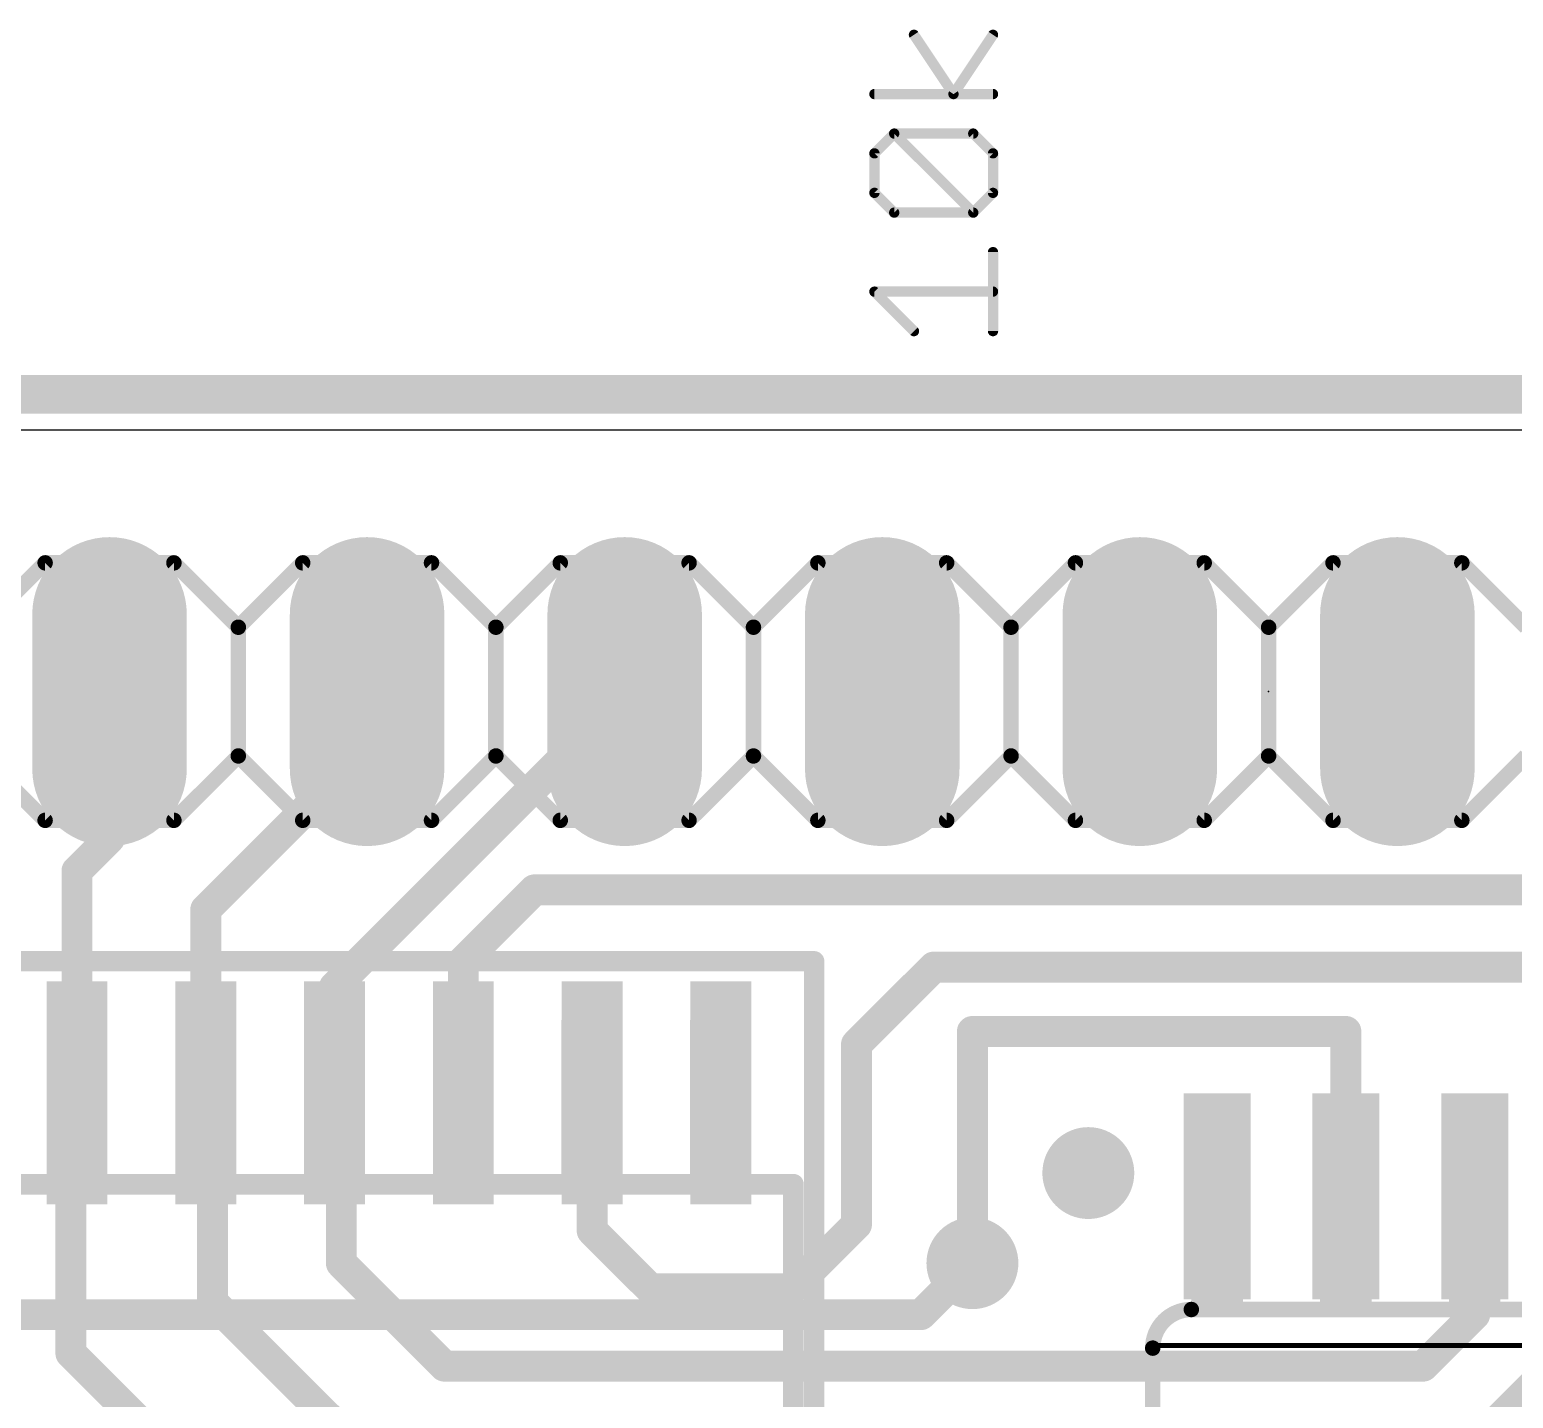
# Model space of a CAD drawing. Extents: x -4.4 to 50.7, y -2.2 to 26.3.
# Drawn here: x 10.9 to 25.53, y 12.76 to 26.27 of the extents above; entities that cross this region are included whole.
import ezdxf

# ---------------------------------------------------------------- set-up
doc = ezdxf.new("R2010")
doc.units = 0
for name, color, linetype in [('1', 12, 'CONTINUOUS'), ('16', 132, 'CONTINUOUS'), ('17', 110, 'CONTINUOUS'), ('18', 110, 'CONTINUOUS'), ('20', 53, 'CONTINUOUS'), ('21', 253, 'CONTINUOUS'), ('23', 53, 'CONTINUOUS'), ('27', 253, 'CONTINUOUS'), ('39', 12, 'CONTINUOUS'), ('51', 253, 'CONTINUOUS')]:
    doc.layers.add(name, color=color, linetype=linetype)

# ---------------------------------------------------------------- blocks, each defined once
blk = doc.blocks.new('RECT')
blk.add_solid([(-0.5, -0.5), (0.5, -0.5), (-0.5, 0.5), (0.5, 0.5)])
blk = doc.blocks.new('LONGP100')
at = {"const_width": 1}
blk.add_lwpolyline([(-0.5, 0), (0.5, 0)], dxfattribs=at)
at = {"const_width": 0.5}
for points in [[(-0.5, 0.25, 1), (-0.5, -0.25)], [(0.5, -0.25, 1), (0.5, 0.25)]]:
    blk.add_lwpolyline(points, format="xyb", dxfattribs=at)
blk = doc.blocks.new('ROUNDV')
at = {"const_width": 0.5}
blk.add_lwpolyline([(0, -0.25, 1), (0, 0.25, 1), (0, -0.25)], format="xyb", dxfattribs=at)

msp = doc.modelspace()

# ---------------------------------------------------------------- linework, layer by layer
at = {"layer": '1'}
for points, const_width in [([(50.165, 22.733), (-1.397, 22.733)], 0.254), ([(11.557, 19.685), (11.6078, 19.7358)], 0.3048), ([(11.684, 19.558), (11.557, 19.685)], 0.3048), ([(11.6078, 19.7358), (11.684, 19.7358)], 0.3048), ([(13.903, 16.824), (16.764, 19.685)], 0.3048), ([(13.97, 19.558), (14.1478, 19.7358)], 0.3048), ([(14.1478, 19.7358), (14.224, 19.7358)], 0.3048), ([(16.764, 19.685), (16.764, 19.7358)], 0.3048), ([(11.684, 18.288), (11.684, 19.558)], 0.3048), ([(13.97, 18.923), (13.97, 19.558)], 0.3048), ([(12.633, 17.586), (13.97, 18.923)], 0.3048), ([(11.363, 17.967), (11.684, 18.288)], 0.3048), ([(11.363, 15.776), (11.363, 17.967)], 0.3048), ([(15.173, 17.078), (15.875, 17.78)], 0.3048), ([(15.875, 17.78), (28.829, 17.78)], 0.3048), ([(12.633, 15.776), (12.633, 17.586)], 0.3048), ([(15.173, 15.776), (15.173, 17.078)], 0.3048), ([(19.05, 16.256), (19.812, 17.018)], 0.3048), ([(19.812, 17.018), (31.496, 17.018)], 0.3048), ([(13.903, 15.776), (13.903, 16.824)], 0.3048), ([(20.193, 16.383), (23.876, 16.383)], 0.3048), ([(20.193, 14.097), (20.193, 16.383)], 0.3048), ([(23.876, 16.383), (23.876, 14.7574)], 0.3048), ([(19.05, 14.478), (19.05, 16.256)], 0.3048), ([(11.363, 15.554), (11.363, 15.776)], 0.3048), ([(12.633, 15.688), (12.633, 15.776)], 0.3048), ([(12.7, 15.621), (12.633, 15.688)], 0.3048), ([(13.843, 15.748), (13.871, 15.776)], 0.3048), ([(13.97, 15.621), (13.843, 15.748)], 0.3048), ([(13.871, 15.776), (13.903, 15.776)], 0.3048), ([(16.443, 14.418), (16.443, 15.776)], 0.3048), ([(11.303, 15.494), (11.363, 15.554)], 0.3048), ([(12.7, 13.716), (12.7, 15.621)], 0.3048), ([(13.97, 14.097), (13.97, 15.621)], 0.3048), ([(11.303, 13.208), (11.303, 15.494)], 0.3048), ([(25.146, 13.589), (25.146, 14.7574)], 0.3048), ([(17.018, 13.843), (16.443, 14.418)], 0.3048), ([(18.415, 13.843), (19.05, 14.478)], 0.3048), ([(14.986, 13.081), (13.97, 14.097)], 0.3048), ([(17.018, 13.843), (18.415, 13.843)], 0.3048), ([(13.97, 12.446), (12.7, 13.716)], 0.3048), ([(24.638, 13.081), (25.146, 13.589)], 0.3048), ([(25.273, 12.446), (26.416, 13.589)], 0.3048), ([(12.7, 11.811), (11.303, 13.208)], 0.3048), ([(14.986, 13.081), (24.638, 13.081)], 0.3048)]:
    msp.add_lwpolyline(points, dxfattribs=dict(at, const_width=const_width))
at = {"layer": '1', "const_width": 0.1524}
for points in [[(11.6109, 19.7389, 1), (11.5031, 19.6311)], [(11.5031, 19.7389, 1), (11.6109, 19.6311)], [(11.6078, 19.812, 1), (11.6078, 19.6596)], [(11.6617, 19.6819, 1), (11.5539, 19.7897)], [(11.684, 19.6596, 1), (11.684, 19.812)], [(14.1478, 19.812, 1), (14.1478, 19.6596)], [(14.2017, 19.6819, 1), (14.0939, 19.7897)], [(14.224, 19.6596, 1), (14.224, 19.812)], [(16.8402, 19.7358, 1), (16.6878, 19.7358)], [(16.6878, 19.685, 1), (16.8402, 19.685)], [(16.8179, 19.6311, 1), (16.7101, 19.7389)], [(11.7602, 19.558, 1), (11.6078, 19.558)], [(11.6301, 19.5041, 1), (11.7379, 19.6119)], [(14.0462, 19.558, 1), (13.8938, 19.558)], [(13.9161, 19.6119, 1), (14.0239, 19.5041)], [(14.0239, 18.8691, 1), (13.9161, 18.9769)], [(13.8938, 18.923, 1), (14.0462, 18.923)], [(11.7379, 18.2341, 1), (11.6301, 18.3419)], [(11.6078, 18.288, 1), (11.7602, 18.288)], [(11.4392, 17.967, 1), (11.2868, 17.967)], [(11.3091, 18.0209, 1), (11.4169, 17.9131)], [(15.875, 17.8562, 1), (15.875, 17.7038)], [(15.9289, 17.7261, 1), (15.8211, 17.8339)], [(12.7092, 17.586, 1), (12.5568, 17.586)], [(12.5791, 17.6399, 1), (12.6869, 17.5321)], [(15.2492, 17.078, 1), (15.0968, 17.078)], [(15.1191, 17.1319, 1), (15.2269, 17.0241)], [(19.812, 17.0942, 1), (19.812, 16.9418)], [(19.8659, 16.9641, 1), (19.7581, 17.0719)], [(13.9792, 16.824, 1), (13.8268, 16.824)], [(13.8491, 16.8779, 1), (13.9569, 16.7701)], [(20.193, 16.4592, 1), (20.193, 16.3068)], [(20.2692, 16.383, 1), (20.1168, 16.383)], [(23.9522, 16.383, 1), (23.7998, 16.383)], [(23.876, 16.3068, 1), (23.876, 16.4592)], [(19.1262, 16.256, 1), (18.9738, 16.256)], [(18.9961, 16.3099, 1), (19.1039, 16.2021)], [(11.4392, 15.776, 1), (11.2868, 15.776)], [(11.2868, 15.776, 1), (11.4392, 15.776)], [(12.7092, 15.776, 1), (12.5568, 15.776)], [(12.5568, 15.776, 1), (12.7092, 15.776)], [(12.6869, 15.7419, 1), (12.5791, 15.6341)], [(13.8969, 15.8019, 1), (13.7891, 15.6941)], [(13.7891, 15.8019, 1), (13.8969, 15.6941)], [(13.871, 15.8522, 1), (13.871, 15.6998)], [(13.9249, 15.7221, 1), (13.8171, 15.8299)], [(13.8268, 15.776, 1), (13.9792, 15.776)], [(13.903, 15.6998, 1), (13.903, 15.8522)], [(15.0968, 15.776, 1), (15.2492, 15.776)], [(16.5192, 15.776, 1), (16.3668, 15.776)], [(11.4169, 15.5001, 1), (11.3091, 15.6079)], [(12.5568, 15.688, 1), (12.7092, 15.688)], [(12.7762, 15.621, 1), (12.6238, 15.621)], [(12.6461, 15.5671, 1), (12.7539, 15.6749)], [(14.0462, 15.621, 1), (13.8938, 15.621)], [(13.9161, 15.5671, 1), (14.0239, 15.6749)], [(11.3792, 15.494, 1), (11.2268, 15.494)], [(11.2491, 15.5479, 1), (11.3569, 15.4401)], [(11.2868, 15.554, 1), (11.4392, 15.554)], [(23.7998, 14.7574, 1), (23.9522, 14.7574)], [(25.2222, 14.7574, 1), (25.0698, 14.7574)], [(19.1039, 14.4241, 1), (18.9961, 14.5319)], [(16.4969, 14.4719, 1), (16.3891, 14.3641)], [(16.3668, 14.418, 1), (16.5192, 14.418)], [(18.9738, 14.478, 1), (19.1262, 14.478)], [(14.0239, 14.1509, 1), (13.9161, 14.0431)], [(13.8938, 14.097, 1), (14.0462, 14.097)], [(20.1168, 14.097, 1), (20.2692, 14.097)], [(17.018, 13.9192, 1), (17.018, 13.7668)], [(16.9641, 13.7891, 1), (17.0719, 13.8969)], [(18.3611, 13.8969, 1), (18.4689, 13.7891)], [(18.415, 13.7668, 1), (18.415, 13.9192)], [(12.7539, 13.7699, 1), (12.6461, 13.6621)], [(12.6238, 13.716, 1), (12.7762, 13.716)], [(25.0698, 13.589, 1), (25.2222, 13.589)], [(25.1999, 13.5351, 1), (25.0921, 13.6429)], [(11.3569, 13.2619, 1), (11.2491, 13.1541)], [(11.2268, 13.208, 1), (11.3792, 13.208)], [(14.986, 13.1572, 1), (14.986, 13.0048)], [(14.9321, 13.0271, 1), (15.0399, 13.1349)], [(24.5841, 13.1349, 1), (24.6919, 13.0271)], [(24.638, 13.0048, 1), (24.638, 13.1572)]]:
    msp.add_lwpolyline(points, format="xyb", dxfattribs=at)
at = {"layer": '16'}
for points, const_width in [([(50.292, 22.606), (-0.635, 22.606)], 0.254), ([(19.685, 13.589), (20.193, 14.097)], 0.3048), ([(8.763, 13.589), (19.685, 13.589)], 0.3048)]:
    msp.add_lwpolyline(points, dxfattribs=dict(at, const_width=const_width))
at = {"layer": '16', "const_width": 0.1524}
for points in [[(20.2469, 14.0431, 1), (20.1391, 14.1509)], [(19.6311, 13.6429, 1), (19.7389, 13.5351)], [(19.685, 13.5128, 1), (19.685, 13.6652)]]:
    msp.add_lwpolyline(points, format="xyb", dxfattribs=at)
at = {"layer": '20'}
msp.add_line((50.15, 22.314), (0.005, 22.314), dxfattribs=at)
at = {"layer": '21'}
for points, const_width in [([(10.414, 20.3708), (11.049, 21.0058)], 0.1524), ([(11.049, 21.0058), (12.319, 21.0058)], 0.1524), ([(12.954, 20.3708), (12.319, 21.0058)], 0.1524), ([(12.954, 20.3708), (13.589, 21.0058)], 0.1524), ([(13.589, 21.0058), (14.859, 21.0058)], 0.1524), ([(14.859, 21.0058), (15.494, 20.3708)], 0.1524), ([(15.494, 20.3708), (16.129, 21.0058)], 0.1524), ([(16.129, 21.0058), (17.399, 21.0058)], 0.1524), ([(17.399, 21.0058), (18.034, 20.3708)], 0.1524), ([(18.034, 20.3708), (18.669, 21.0058)], 0.1524), ([(18.669, 21.0058), (19.939, 21.0058)], 0.1524), ([(20.574, 20.3708), (19.939, 21.0058)], 0.1524), ([(20.574, 20.3708), (21.209, 21.0058)], 0.1524), ([(21.209, 21.0058), (22.479, 21.0058)], 0.1524), ([(22.479, 21.0058), (23.114, 20.3708)], 0.1524), ([(23.114, 20.3708), (23.749, 21.0058)], 0.1524), ([(23.749, 21.0058), (25.019, 21.0058)], 0.1524), ([(25.019, 21.0058), (25.654, 20.3708)], 0.1524), ([(12.954, 19.1008), (12.954, 20.3708)], 0.1524), ([(15.494, 19.1008), (15.494, 20.3708)], 0.1524), ([(18.034, 19.1008), (18.034, 20.3708)], 0.1524), ([(20.574, 19.1008), (20.574, 20.3708)], 0.1524), ([(23.114, 19.1008), (23.114, 20.3708)], 0.1524), ([(11.049, 18.4658), (10.414, 19.1008)], 0.1524), ([(12.319, 18.4658), (12.954, 19.1008)], 0.1524), ([(13.589, 18.4658), (12.954, 19.1008)], 0.1524), ([(15.494, 19.1008), (14.859, 18.4658)], 0.1524), ([(16.129, 18.4658), (15.494, 19.1008)], 0.1524), ([(18.034, 19.1008), (17.399, 18.4658)], 0.1524), ([(18.669, 18.4658), (18.034, 19.1008)], 0.1524), ([(19.939, 18.4658), (20.574, 19.1008)], 0.1524), ([(21.209, 18.4658), (20.574, 19.1008)], 0.1524), ([(23.114, 19.1008), (22.479, 18.4658)], 0.1524), ([(23.749, 18.4658), (23.114, 19.1008)], 0.1524), ([(25.654, 19.1008), (25.019, 18.4658)], 0.1524), ([(12.319, 18.4658), (11.049, 18.4658)], 0.1524), ([(14.859, 18.4658), (13.589, 18.4658)], 0.1524), ([(17.399, 18.4658), (16.129, 18.4658)], 0.1524), ([(19.939, 18.4658), (18.669, 18.4658)], 0.1524), ([(22.479, 18.4658), (21.209, 18.4658)], 0.1524), ([(25.019, 18.4658), (23.749, 18.4658)], 0.1524), ([(31.75, 13.6398), (22.352, 13.6398)], 0.1524), ([(21.971, 13.2588), (21.971, 10.1092)], 0.1524), ([(32.131, 13.2842), (21.971, 13.2842)], 0.0508)]:
    msp.add_lwpolyline(points, dxfattribs=dict(at, const_width=const_width))
for points, const_width in [([(11.049, 21.0439, 1), (11.049, 20.9677)], 0.0762), ([(11.0759, 20.9789, 1), (11.0221, 21.0327)], 0.0762), ([(12.3459, 21.0327, 1), (12.2921, 20.9789)], 0.0762), ([(12.319, 20.9677, 1), (12.319, 21.0439)], 0.0762), ([(13.589, 21.0439, 1), (13.589, 20.9677)], 0.0762), ([(13.6159, 20.9789, 1), (13.5621, 21.0327)], 0.0762), ([(14.8859, 21.0327, 1), (14.8321, 20.9789)], 0.0762), ([(14.859, 20.9677, 1), (14.859, 21.0439)], 0.0762), ([(16.129, 21.0439, 1), (16.129, 20.9677)], 0.0762), ([(16.1559, 20.9789, 1), (16.1021, 21.0327)], 0.0762), ([(17.4259, 21.0327, 1), (17.3721, 20.9789)], 0.0762), ([(17.399, 20.9677, 1), (17.399, 21.0439)], 0.0762), ([(18.669, 21.0439, 1), (18.669, 20.9677)], 0.0762), ([(18.6959, 20.9789, 1), (18.6421, 21.0327)], 0.0762), ([(19.9659, 21.0327, 1), (19.9121, 20.9789)], 0.0762), ([(19.939, 20.9677, 1), (19.939, 21.0439)], 0.0762), ([(21.209, 21.0439, 1), (21.209, 20.9677)], 0.0762), ([(21.2359, 20.9789, 1), (21.1821, 21.0327)], 0.0762), ([(22.5059, 21.0327, 1), (22.4521, 20.9789)], 0.0762), ([(22.479, 20.9677, 1), (22.479, 21.0439)], 0.0762), ([(23.749, 21.0439, 1), (23.749, 20.9677)], 0.0762), ([(23.7759, 20.9789, 1), (23.7221, 21.0327)], 0.0762), ([(25.0459, 21.0327, 1), (24.9921, 20.9789)], 0.0762), ([(25.019, 20.9677, 1), (25.019, 21.0439)], 0.0762), ([(12.9921, 20.3708, 1), (12.9159, 20.3708)], 0.0762), ([(12.9271, 20.3977, 1), (12.9809, 20.3439)], 0.0762), ([(12.9271, 20.3439, 1), (12.9809, 20.3977)], 0.0762), ([(15.5321, 20.3708, 1), (15.4559, 20.3708)], 0.0762), ([(15.4671, 20.3977, 1), (15.5209, 20.3439)], 0.0762), ([(15.4671, 20.3439, 1), (15.5209, 20.3977)], 0.0762), ([(18.0721, 20.3708, 1), (17.9959, 20.3708)], 0.0762), ([(18.0071, 20.3977, 1), (18.0609, 20.3439)], 0.0762), ([(18.0071, 20.3439, 1), (18.0609, 20.3977)], 0.0762), ([(20.6121, 20.3708, 1), (20.5359, 20.3708)], 0.0762), ([(20.5471, 20.3977, 1), (20.6009, 20.3439)], 0.0762), ([(20.5471, 20.3439, 1), (20.6009, 20.3977)], 0.0762), ([(23.1521, 20.3708, 1), (23.0759, 20.3708)], 0.0762), ([(23.0871, 20.3977, 1), (23.1409, 20.3439)], 0.0762), ([(23.0871, 20.3439, 1), (23.1409, 20.3977)], 0.0762), ([(12.9809, 19.1277, 1), (12.9271, 19.0739)], 0.0762), ([(12.9809, 19.0739, 1), (12.9271, 19.1277)], 0.0762), ([(15.5209, 19.1277, 1), (15.4671, 19.0739)], 0.0762), ([(15.5209, 19.0739, 1), (15.4671, 19.1277)], 0.0762), ([(18.0609, 19.1277, 1), (18.0071, 19.0739)], 0.0762), ([(18.0609, 19.0739, 1), (18.0071, 19.1277)], 0.0762), ([(20.6009, 19.1277, 1), (20.5471, 19.0739)], 0.0762), ([(20.6009, 19.0739, 1), (20.5471, 19.1277)], 0.0762), ([(23.1409, 19.1277, 1), (23.0871, 19.0739)], 0.0762), ([(23.1409, 19.0739, 1), (23.0871, 19.1277)], 0.0762), ([(12.9159, 19.1008, 1), (12.9921, 19.1008)], 0.0762), ([(15.4559, 19.1008, 1), (15.5321, 19.1008)], 0.0762), ([(17.9959, 19.1008, 1), (18.0721, 19.1008)], 0.0762), ([(20.5359, 19.1008, 1), (20.6121, 19.1008)], 0.0762), ([(23.0759, 19.1008, 1), (23.1521, 19.1008)], 0.0762), ([(11.049, 18.5039, 1), (11.049, 18.4277)], 0.0762), ([(11.0221, 18.4389, 1), (11.0759, 18.4927)], 0.0762), ([(12.2921, 18.4927, 1), (12.3459, 18.4389)], 0.0762), ([(12.319, 18.4277, 1), (12.319, 18.5039)], 0.0762), ([(13.589, 18.5039, 1), (13.589, 18.4277)], 0.0762), ([(13.5621, 18.4389, 1), (13.6159, 18.4927)], 0.0762), ([(14.8321, 18.4927, 1), (14.8859, 18.4389)], 0.0762), ([(14.859, 18.4277, 1), (14.859, 18.5039)], 0.0762), ([(16.129, 18.5039, 1), (16.129, 18.4277)], 0.0762), ([(16.1021, 18.4389, 1), (16.1559, 18.4927)], 0.0762), ([(17.3721, 18.4927, 1), (17.4259, 18.4389)], 0.0762), ([(17.399, 18.4277, 1), (17.399, 18.5039)], 0.0762), ([(18.669, 18.5039, 1), (18.669, 18.4277)], 0.0762), ([(18.6421, 18.4389, 1), (18.6959, 18.4927)], 0.0762), ([(19.9121, 18.4927, 1), (19.9659, 18.4389)], 0.0762), ([(19.939, 18.4277, 1), (19.939, 18.5039)], 0.0762), ([(21.209, 18.5039, 1), (21.209, 18.4277)], 0.0762), ([(21.1821, 18.4389, 1), (21.2359, 18.4927)], 0.0762), ([(22.4521, 18.4927, 1), (22.5059, 18.4389)], 0.0762), ([(22.479, 18.4277, 1), (22.479, 18.5039)], 0.0762), ([(23.749, 18.5039, 1), (23.749, 18.4277)], 0.0762), ([(23.7221, 18.4389, 1), (23.7759, 18.4927)], 0.0762), ([(24.9921, 18.4927, 1), (25.0459, 18.4389)], 0.0762), ([(25.019, 18.4277, 1), (25.019, 18.5039)], 0.0762), ([(22.352, 13.6398, 0.4142), (21.971, 13.2588)], 0.1524), ([(22.352, 13.6779, 1), (22.352, 13.6017)], 0.0762), ([(22.352, 13.6017, 1), (22.352, 13.6779)], 0.0762), ([(22.0091, 13.2588, 1), (21.9329, 13.2588)], 0.0762), ([(21.9329, 13.2588, 1), (22.0091, 13.2588)], 0.0762), ([(21.971, 13.2969, 1), (21.971, 13.2715)], 0.0254)]:
    msp.add_lwpolyline(points, format="xyb", dxfattribs=dict(at, const_width=const_width))
at = {"layer": '23'}
msp.add_point((23.114, 19.7358), dxfattribs=at)
at = {"layer": '27', "const_width": 0.1016}
for points in [[(20.0064, 25.6306), (19.6166, 26.2153)], [(20.3962, 26.2153), (20.0064, 25.6306)], [(20.3962, 25.6306), (19.2268, 25.6306)], [(19.2268, 25.0459), (19.4217, 25.2408)], [(19.4217, 25.2408), (20.2013, 25.2408)], [(20.2013, 24.4612), (19.4217, 25.2408)], [(20.2013, 25.2408), (20.3962, 25.0459)], [(19.2268, 24.6561), (19.2268, 25.0459)], [(20.3962, 25.0459), (20.3962, 24.6561)], [(19.4217, 24.4612), (19.2268, 24.6561)], [(20.3962, 24.6561), (20.2013, 24.4612)], [(20.2013, 24.4612), (19.4217, 24.4612)], [(20.3962, 23.2918), (20.3962, 24.0714)], [(19.6166, 23.2918), (19.2268, 23.6816)], [(19.2268, 23.6816), (20.3962, 23.6816)]]:
    msp.add_lwpolyline(points, dxfattribs=at)
at = {"layer": '27', "const_width": 0.0508}
for points in [[(19.6377, 26.2294, 1), (19.5955, 26.2012)], [(20.4173, 26.2012, 1), (20.3751, 26.2294)], [(19.2268, 25.656, 1), (19.2268, 25.6052)], [(19.9853, 25.6447, 1), (20.0275, 25.6165)], [(19.9853, 25.6165, 1), (20.0275, 25.6447)], [(20.3962, 25.6052, 1), (20.3962, 25.656)], [(19.4397, 25.2588, 1), (19.4037, 25.2228)], [(19.4217, 25.2662, 1), (19.4217, 25.2154)], [(19.4397, 25.2228, 1), (19.4037, 25.2588)], [(20.2193, 25.2588, 1), (20.1833, 25.2228)], [(20.2013, 25.2154, 1), (20.2013, 25.2662)], [(19.2088, 25.0639, 1), (19.2448, 25.0279)], [(19.2522, 25.0459, 1), (19.2014, 25.0459)], [(20.4216, 25.0459, 1), (20.3708, 25.0459)], [(20.3782, 25.0279, 1), (20.4142, 25.0639)], [(19.2448, 24.6741, 1), (19.2088, 24.6381)], [(19.2014, 24.6561, 1), (19.2522, 24.6561)], [(20.3708, 24.6561, 1), (20.4216, 24.6561)], [(20.4142, 24.6381, 1), (20.3782, 24.6741)], [(19.4217, 24.4866, 1), (19.4217, 24.4358)], [(19.4037, 24.4432, 1), (19.4397, 24.4792)], [(20.1833, 24.4792, 1), (20.2193, 24.4432)], [(20.1833, 24.4432, 1), (20.2193, 24.4792)], [(20.2013, 24.4358, 1), (20.2013, 24.4866)], [(20.4216, 24.0714, 1), (20.3708, 24.0714)], [(19.2448, 23.6996, 1), (19.2088, 23.6636)], [(19.2268, 23.707, 1), (19.2268, 23.6562)], [(20.3962, 23.6562, 1), (20.3962, 23.707)], [(19.5986, 23.2738, 1), (19.6346, 23.3098)], [(20.3708, 23.2918, 1), (20.4216, 23.2918)]]:
    msp.add_lwpolyline(points, format="xyb", dxfattribs=at)
at = {"layer": '39', "const_width": 0.1998}
for points in [[(6.543, 17.076), (18.633, 17.076)], [(18.633, 17.076), (18.633, 5.276)]]:
    msp.add_lwpolyline(points, dxfattribs=at)
at = {"layer": '39', "const_width": 0.0999}
for points in [[(18.6829, 17.076, 1), (18.5831, 17.076)], [(18.633, 17.0261, 1), (18.633, 17.1259)]]:
    msp.add_lwpolyline(points, format="xyb", dxfattribs=at)
at = {"layer": '51', "const_width": 0.2032}
for points in [[(6.748, 14.876), (18.428, 14.876)], [(18.428, 14.876), (18.428, 7.976)]]:
    msp.add_lwpolyline(points, dxfattribs=at)
at = {"layer": '51', "const_width": 0.1016}
for points in [[(18.4788, 14.876, 1), (18.3772, 14.876)], [(18.428, 14.8252, 1), (18.428, 14.9268)]]:
    msp.add_lwpolyline(points, format="xyb", dxfattribs=at)

# ---------------------------------------------------------------- block references
at = {"layer": '1', "xscale": 0.6, "yscale": 2.2}
for p in [(11.363, 15.776), (12.633, 15.776), (13.903, 15.776), (15.173, 15.776), (16.443, 15.776), (17.713, 15.776)]:
    msp.add_blockref('RECT', p, dxfattribs=at)
at = {"layer": '1', "xscale": 0.6604, "yscale": 2.032, "rotation": 180}
for p in [(22.606, 14.7574), (23.876, 14.7574), (25.146, 14.7574)]:
    msp.add_blockref('RECT', p, dxfattribs=at)
at = {"layer": '17', "xscale": 1.524, "yscale": 1.524, "rotation": 270}
for p in [(11.684, 19.7358), (11.684, 19.7358), (14.224, 19.7358), (14.224, 19.7358), (16.764, 19.7358), (16.764, 19.7358), (19.304, 19.7358), (19.304, 19.7358), (21.844, 19.7358), (21.844, 19.7358), (24.384, 19.7358), (24.384, 19.7358)]:
    msp.add_blockref('LONGP100', p, dxfattribs=at)
at = {"layer": '18', "xscale": 0.9064, "yscale": 0.9064}
for p in [(21.336, 14.986), (21.336, 14.986), (20.193, 14.097), (20.193, 14.097)]:
    msp.add_blockref('ROUNDV', p, dxfattribs=at)
at = {"layer": '51', "xscale": 0.508, "rotation": 180}
for p, yscale in [((11.684, 19.7358), 0.508), ((14.224, 19.7358), 0.508), ((16.764, 19.7358), 0.508), ((19.304, 19.7358), 0.508), ((21.844, 19.7358), 0.508), ((24.384, 19.7358), 0.508), ((22.606, 14.2113), 1.143), ((23.876, 14.2113), 1.143), ((25.146, 14.2113), 1.143)]:
    msp.add_blockref('RECT', p, dxfattribs=dict(at, yscale=yscale))
at = {"layer": '51', "xscale": 0.4902, "yscale": 1.5199}
for p in [(11.333, 15.7361), (12.603, 15.7361), (13.873, 15.7361), (15.143, 15.7361), (16.383, 15.7361), (17.653, 15.7361)]:
    msp.add_blockref('RECT', p, dxfattribs=at)

doc.saveas('drawing.dxf')
